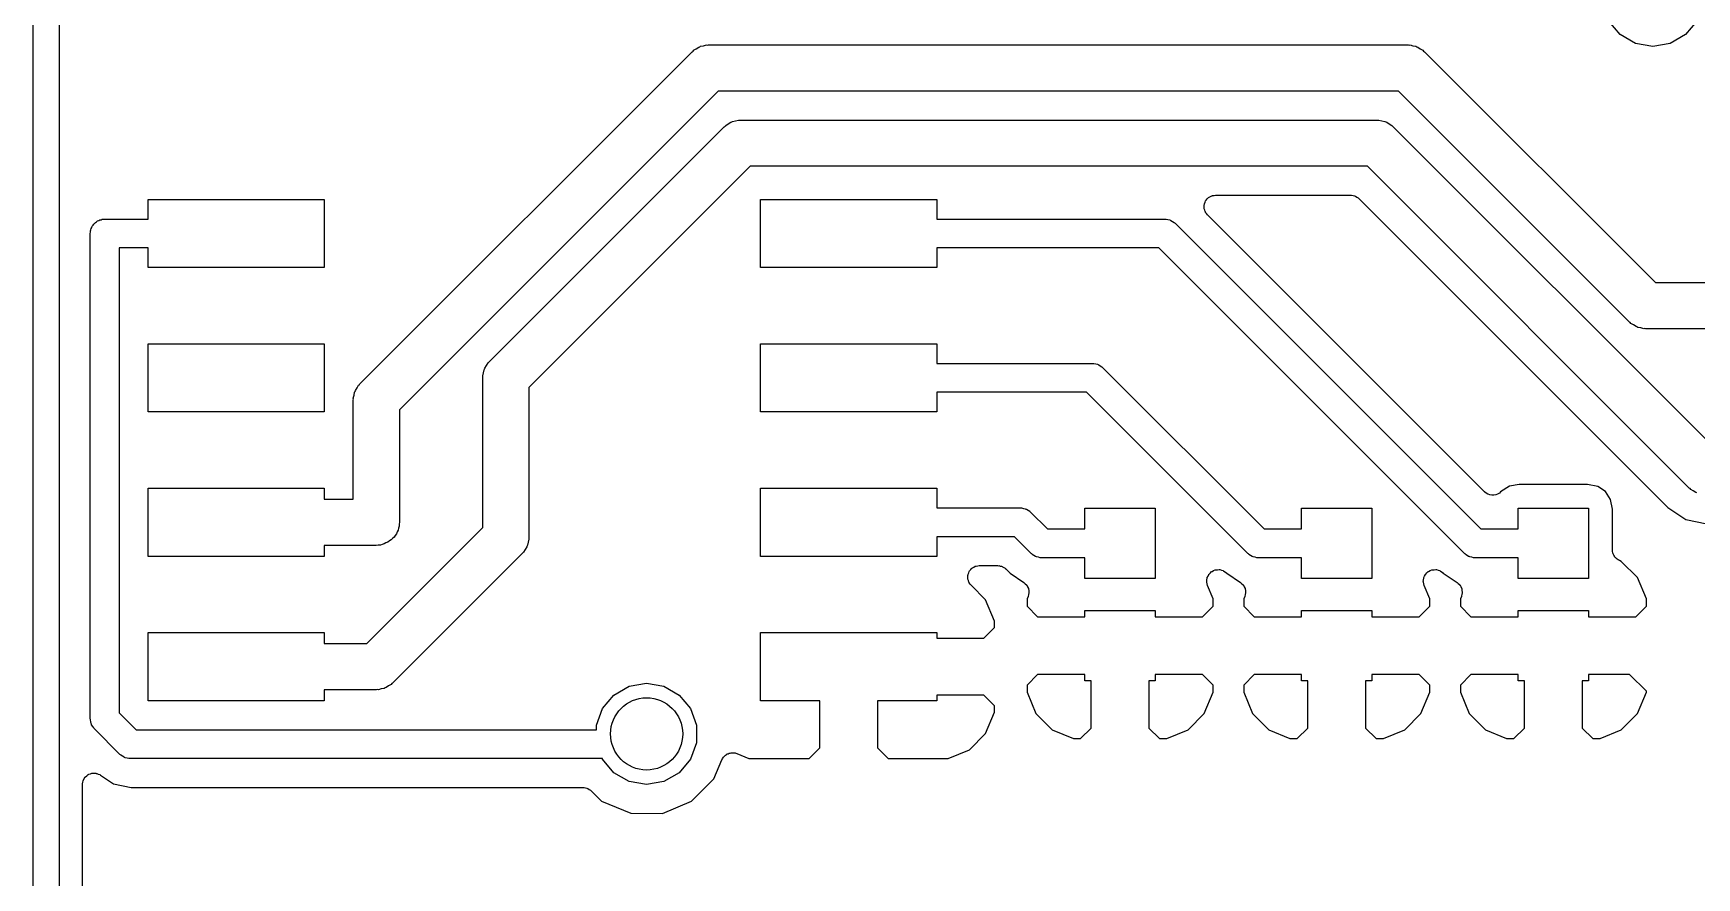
# Model space of a CAD drawing. Extents: x 25.3 to 49.5, y -85 to -25.3.
# Drawn here: x 25.29 to 39.91, y -62.69 to -55.26 of the extents above; entities that cross this region are included whole.
import ezdxf

# ---------------------------------------------------------------- set-up
doc = ezdxf.new("R2010")
doc.units = 0
doc.header["$MEASUREMENT"] = 0
doc.layers.add('BLACK', color=7, linetype='CONTINUOUS')

msp = doc.modelspace()

# ---------------------------------------------------------------- linework, layer by layer
at = {"layer": 'Black'}
for p, q in [((25.2857, -84.836), (25.2857, -25.4)), ((25.5143, -25.5143), (25.5143, -84.7217)), ((39.2395, -55.2744), (39.1399, -55.1557)), ((39.3737, -55.3519), (39.2395, -55.2744)), ((39.8131, -55.2744), (39.6789, -55.3519)), ((39.9127, -55.1557), (39.8131, -55.2744)), ((28.1586, -58.3452), (31.0797, -55.4241)), ((31.0797, -55.4241), (31.087, -55.419)), ((31.087, -55.419), (31.0928, -55.4121)), ((31.0928, -55.4121), (31.1158, -55.3989)), ((31.1158, -55.3989), (31.1375, -55.3836)), ((31.1375, -55.3836), (31.1462, -55.3813)), ((31.1462, -55.3813), (31.1539, -55.3769)), ((31.1539, -55.3769), (31.1801, -55.3722)), ((31.1801, -55.3722), (31.2057, -55.3654)), ((31.2057, -55.3654), (31.2146, -55.3662)), ((31.2146, -55.3662), (31.2234, -55.3646)), ((31.2234, -55.3646), (37.3748, -55.3646)), ((37.3748, -55.3646), (37.3836, -55.3662)), ((37.3836, -55.3662), (37.3925, -55.3654)), ((37.3925, -55.3654), (37.4181, -55.3722)), ((37.4181, -55.3722), (37.4443, -55.3769)), ((37.4443, -55.3769), (37.452, -55.3813)), ((37.452, -55.3813), (37.4607, -55.3836)), ((37.4607, -55.3836), (37.4824, -55.3989)), ((37.4824, -55.3989), (37.5054, -55.4121)), ((37.5054, -55.4121), (37.5112, -55.419)), ((37.5112, -55.419), (37.5185, -55.4241)), ((37.5185, -55.4241), (39.5492, -57.4548)), ((39.5263, -55.3788), (39.3737, -55.3519)), ((39.6789, -55.3519), (39.5263, -55.3788)), ((31.3076, -55.771), (28.5055, -58.5731)), ((37.2906, -55.771), (31.3076, -55.771)), ((39.3213, -57.8017), (37.2906, -55.771)), ((29.2974, -58.1488), (31.3613, -56.0849)), ((31.3613, -56.0849), (31.3686, -56.0798)), ((31.3686, -56.0798), (31.3744, -56.0729)), ((31.3744, -56.0729), (31.3974, -56.0597)), ((31.3974, -56.0597), (31.4191, -56.0444)), ((31.4191, -56.0444), (31.4278, -56.0421)), ((31.4278, -56.0421), (31.4355, -56.0377)), ((31.4355, -56.0377), (31.4617, -56.033)), ((31.4617, -56.033), (31.4873, -56.0262)), ((31.4873, -56.0262), (31.4962, -56.027)), ((31.4962, -56.027), (31.505, -56.0254)), ((31.505, -56.0254), (37.1011, -56.0254)), ((37.1011, -56.0254), (37.1099, -56.027)), ((37.1099, -56.027), (37.1188, -56.0262)), ((37.1188, -56.0262), (37.1444, -56.033)), ((37.1444, -56.033), (37.1706, -56.0377)), ((37.1706, -56.0377), (37.1783, -56.0421)), ((37.1783, -56.0421), (37.187, -56.0444)), ((37.187, -56.0444), (37.2087, -56.0597)), ((37.2087, -56.0597), (37.2317, -56.0729)), ((37.2317, -56.0729), (37.2375, -56.0798)), ((37.2375, -56.0798), (37.2448, -56.0849)), ((37.2448, -56.0849), (40.0749, -58.915)), ((31.5892, -56.4318), (29.6443, -58.3767)), ((37.0169, -56.4318), (31.5892, -56.4318)), ((39.847, -59.2619), (37.0169, -56.4318)), ((26.2954, -56.896), (26.2954, -56.7233)), ((26.2954, -56.7233), (27.8448, -56.7233)), ((27.8448, -56.7233), (27.8448, -57.3227)), ((31.6802, -57.3227), (31.6802, -56.7233)), ((31.6802, -56.7233), (33.2296, -56.7233)), ((33.2296, -56.7233), (33.2296, -56.896)), ((35.5846, -56.7611), (35.5902, -56.7491)), ((35.5902, -56.7491), (35.5947, -56.7366)), ((35.5947, -56.7366), (35.5976, -56.7332)), ((35.5976, -56.7332), (35.5995, -56.7291)), ((35.5995, -56.7291), (35.6089, -56.7197)), ((35.6089, -56.7197), (35.6174, -56.7096)), ((35.6174, -56.7096), (35.6213, -56.7073)), ((35.6213, -56.7073), (35.6244, -56.7042)), ((35.6244, -56.7042), (35.6365, -56.6986)), ((35.6365, -56.6986), (35.648, -56.6919)), ((35.648, -56.6919), (35.6524, -56.6912)), ((35.6524, -56.6912), (35.6564, -56.6893)), ((35.6564, -56.6893), (35.6696, -56.6881)), ((35.6696, -56.6881), (35.6827, -56.6858)), ((35.6827, -56.6858), (36.8696, -56.6858)), ((36.8696, -56.6858), (36.874, -56.6866)), ((36.874, -56.6866), (36.8785, -56.6862)), ((36.8785, -56.6862), (36.8913, -56.6896)), ((36.8913, -56.6896), (36.9044, -56.6919)), ((36.9044, -56.6919), (36.9083, -56.6942)), ((36.9083, -56.6942), (36.9126, -56.6953)), ((36.9126, -56.6953), (36.9234, -56.7029)), ((36.9234, -56.7029), (36.9349, -56.7096)), ((36.9349, -56.7096), (36.9378, -56.713)), ((36.9378, -56.713), (36.9415, -56.7156)), ((36.9415, -56.7156), (39.6603, -59.4344)), ((25.8816, -56.9017), (25.892, -56.8979)), ((25.892, -56.8979), (25.9032, -56.8979)), ((25.9032, -56.8979), (25.9141, -56.896)), ((25.9141, -56.896), (26.2954, -56.896)), ((33.2296, -56.896), (35.2358, -56.896)), ((35.2358, -56.896), (35.2413, -56.897)), ((35.2413, -56.897), (35.2469, -56.8965)), ((35.2469, -56.8965), (35.2629, -56.9008)), ((35.5815, -56.7963), (35.5826, -56.783)), ((35.5826, -56.8006), (35.5815, -56.7963)), ((35.5826, -56.7698), (35.5842, -56.7656)), ((35.5826, -56.783), (35.5826, -56.7698)), ((35.5826, -56.805), (35.5826, -56.8006)), ((35.5872, -56.8175), (35.5826, -56.805)), ((35.5842, -56.7656), (35.5846, -56.7611)), ((35.5906, -56.8303), (35.5872, -56.8175)), ((35.5932, -56.834), (35.5906, -56.8303)), ((35.5947, -56.8382), (35.5932, -56.834)), ((35.6032, -56.8484), (35.5947, -56.8382)), ((35.6109, -56.8592), (35.6032, -56.8484)), ((38.0477, -59.2961), (35.6109, -56.8592)), ((25.7871, -57.023), (25.789, -57.0121)), ((25.7871, -61.2906), (25.7871, -57.023)), ((25.789, -57.0009), (25.7928, -56.9905)), ((25.789, -57.0121), (25.789, -57.0009)), ((25.7928, -56.9905), (25.7948, -56.9796)), ((25.7948, -56.9796), (25.8003, -56.9699)), ((25.8003, -56.9699), (25.8041, -56.9595)), ((25.8041, -56.9595), (25.8113, -56.951)), ((25.8113, -56.951), (25.8168, -56.9414)), ((25.8168, -56.9414), (25.8253, -56.9342)), ((25.8253, -56.9342), (25.8325, -56.9257)), ((25.8325, -56.9257), (25.8421, -56.9202)), ((25.8421, -56.9202), (25.8506, -56.913)), ((25.8506, -56.913), (25.861, -56.9092)), ((25.861, -56.9092), (25.8707, -56.9037)), ((25.8707, -56.9037), (25.8816, -56.9017)), ((35.2629, -56.9008), (35.2792, -56.9037)), ((35.2792, -56.9037), (35.2841, -56.9065)), ((35.2841, -56.9065), (35.2895, -56.9079)), ((35.2895, -56.9079), (35.3031, -56.9174)), ((35.3031, -56.9174), (35.3174, -56.9257)), ((35.3174, -56.9257), (35.321, -56.93)), ((35.321, -56.93), (35.3256, -56.9332)), ((35.3256, -56.9332), (38.0138, -59.6214)), ((26.2954, -57.15), (26.0411, -57.15)), ((26.0411, -57.15), (26.0411, -61.238)), ((26.2954, -57.3227), (26.2954, -57.15)), ((35.1832, -57.15), (33.2296, -57.15)), ((33.2296, -57.15), (33.2296, -57.3227)), ((37.8714, -59.8382), (35.1832, -57.15)), ((27.8448, -57.3227), (26.2954, -57.3227)), ((33.2296, -57.3227), (31.6802, -57.3227)), ((39.5492, -57.4548), (41.4083, -57.4548)), ((39.3286, -57.8068), (39.3213, -57.8017)), ((39.3344, -57.8137), (39.3286, -57.8068)), ((39.3574, -57.8269), (39.3344, -57.8137)), ((39.3791, -57.8422), (39.3574, -57.8269)), ((39.3878, -57.8445), (39.3791, -57.8422)), ((39.3955, -57.8489), (39.3878, -57.8445)), ((39.4217, -57.8536), (39.3955, -57.8489)), ((39.4473, -57.8604), (39.4217, -57.8536)), ((39.4562, -57.8596), (39.4473, -57.8604)), ((39.465, -57.8612), (39.4562, -57.8596)), ((41.4083, -57.8612), (39.465, -57.8612)), ((26.2954, -58.5927), (26.2954, -57.9933)), ((26.2954, -57.9933), (27.8448, -57.9933)), ((27.8448, -57.9933), (27.8448, -58.5927)), ((31.6802, -58.5927), (31.6802, -57.9933)), ((31.6802, -57.9933), (33.2296, -57.9933)), ((33.2296, -57.9933), (33.2296, -58.166)), ((29.2502, -58.223), (29.2546, -58.2153)), ((29.2546, -58.2153), (29.2569, -58.2066)), ((29.2569, -58.2066), (29.2722, -58.1849)), ((29.2722, -58.1849), (29.2854, -58.1619)), ((29.2854, -58.1619), (29.2923, -58.1561)), ((29.2923, -58.1561), (29.2974, -58.1488)), ((33.2296, -58.166), (34.6008, -58.166)), ((34.6008, -58.166), (34.6063, -58.167)), ((34.6063, -58.167), (34.6119, -58.1665)), ((34.6119, -58.1665), (34.6279, -58.1708)), ((34.6279, -58.1708), (34.6442, -58.1737)), ((34.6442, -58.1737), (34.6491, -58.1765)), ((34.6491, -58.1765), (34.6545, -58.1779)), ((34.6545, -58.1779), (34.6681, -58.1874)), ((34.6681, -58.1874), (34.6824, -58.1957)), ((34.6824, -58.1957), (34.686, -58.2)), ((34.686, -58.2), (34.6906, -58.2032)), ((34.6906, -58.2032), (36.1088, -59.6214)), ((28.1334, -58.3813), (28.1466, -58.3583)), ((28.1466, -58.3583), (28.1535, -58.3525)), ((28.1535, -58.3525), (28.1586, -58.3452)), ((29.2379, -58.2925), (29.2395, -58.2837)), ((29.2379, -59.61), (29.2379, -58.2925)), ((29.2387, -58.2748), (29.2455, -58.2492)), ((29.2395, -58.2837), (29.2387, -58.2748)), ((29.2455, -58.2492), (29.2502, -58.223)), ((28.0991, -58.4889), (28.1007, -58.4801)), ((28.0991, -59.3598), (28.0991, -58.4889)), ((28.0999, -58.4712), (28.1067, -58.4456)), ((28.1007, -58.4801), (28.0999, -58.4712)), ((28.1067, -58.4456), (28.1114, -58.4194)), ((28.1114, -58.4194), (28.1158, -58.4117)), ((28.1158, -58.4117), (28.1181, -58.403)), ((28.1181, -58.403), (28.1334, -58.3813)), ((29.6443, -58.3767), (29.6443, -59.6942)), ((34.5482, -58.42), (33.2296, -58.42)), ((33.2296, -58.42), (33.2296, -58.5927)), ((35.9664, -59.8382), (34.5482, -58.42)), ((27.8448, -58.5927), (26.2954, -58.5927)), ((28.5055, -58.5731), (28.5055, -59.563)), ((33.2296, -58.5927), (31.6802, -58.5927)), ((38.3523, -59.2294), (38.2653, -59.2462)), ((38.9522, -59.2294), (38.3523, -59.2294)), ((39.0422, -59.2474), (38.9522, -59.2294)), ((26.2954, -59.8627), (26.2954, -59.2633)), ((26.2954, -59.2633), (27.8448, -59.2633)), ((27.8448, -59.2633), (27.8448, -59.3598)), ((27.8448, -59.3598), (28.0991, -59.3598)), ((31.6802, -59.8627), (31.6802, -59.2633)), ((31.6802, -59.2633), (33.2296, -59.2633)), ((33.2296, -59.2633), (33.2296, -59.436)), ((38.0484, -59.2966), (38.0477, -59.2961)), ((38.0489, -59.2973), (38.0484, -59.2966)), ((38.0628, -59.3067), (38.0489, -59.2973)), ((38.0766, -59.3163), (38.0628, -59.3067)), ((38.0775, -59.3166), (38.0766, -59.3163)), ((38.0782, -59.317), (38.0775, -59.3166)), ((38.0945, -59.3211), (38.0782, -59.317)), ((38.1107, -59.3255), (38.0945, -59.3211)), ((38.1116, -59.3254), (38.1107, -59.3255)), ((38.1124, -59.3256), (38.1116, -59.3254)), ((38.1291, -59.3238), (38.1124, -59.3256)), ((38.1458, -59.3224), (38.1291, -59.3238)), ((38.1466, -59.322), (38.1458, -59.3224)), ((38.1475, -59.3219), (38.1466, -59.322)), ((38.1626, -59.3146), (38.1475, -59.3219)), ((38.1778, -59.3075), (38.1626, -59.3146)), ((38.1784, -59.3068), (38.1778, -59.3075)), ((38.1792, -59.3065), (38.1784, -59.3068)), ((38.1889, -59.2964), (38.1792, -59.3065)), ((38.2653, -59.2462), (38.1889, -59.2964)), ((39.1097, -59.293), (39.0422, -59.2474)), ((39.1546, -59.3613), (39.1097, -59.293)), ((39.1715, -59.4483), (39.1546, -59.3613)), ((39.8543, -59.267), (39.847, -59.2619)), ((39.8601, -59.2739), (39.8543, -59.267)), ((39.8831, -59.2871), (39.8601, -59.2739)), ((39.9048, -59.3024), (39.8831, -59.2871)), ((39.9135, -59.3047), (39.9048, -59.3024)), ((33.2296, -59.436), (33.9658, -59.436)), ((33.9658, -59.436), (33.9713, -59.437)), ((33.9713, -59.437), (33.9769, -59.4365)), ((33.9769, -59.4365), (33.9929, -59.4408)), ((33.9929, -59.4408), (34.0092, -59.4437)), ((34.0092, -59.4437), (34.0141, -59.4465)), ((34.0141, -59.4465), (34.0195, -59.4479)), ((34.0195, -59.4479), (34.0331, -59.4574)), ((34.0331, -59.4574), (34.0474, -59.4657)), ((34.0474, -59.4657), (34.051, -59.47)), ((34.051, -59.47), (34.0556, -59.4732)), ((34.0556, -59.4732), (34.2038, -59.6214)), ((34.5325, -59.6214), (34.5325, -59.4385)), ((34.5325, -59.4385), (35.1523, -59.4385)), ((35.1523, -59.4385), (35.1523, -60.0583)), ((36.4375, -59.6214), (36.4375, -59.4385)), ((36.4375, -59.4385), (37.0573, -59.4385)), ((37.0573, -59.4385), (37.0573, -60.0583)), ((38.3425, -59.6214), (38.3425, -59.4385)), ((38.3425, -59.4385), (38.9623, -59.4385)), ((38.9623, -59.4385), (38.9623, -60.0583)), ((39.1715, -59.8066), (39.1715, -59.4483)), ((39.6603, -59.4344), (39.8165, -59.5388)), ((28.2181, -60.6298), (29.2379, -59.61)), ((28.4668, -59.6782), (28.458, -59.6936)), ((28.4783, -59.6646), (28.4668, -59.6782)), ((28.4844, -59.6479), (28.4783, -59.6646)), ((28.4932, -59.6325), (28.4844, -59.6479)), ((28.4963, -59.615), (28.4932, -59.6325)), ((28.5024, -59.5983), (28.4963, -59.615)), ((28.5055, -59.563), (28.5024, -59.5805)), ((28.5024, -59.5805), (28.5024, -59.5983)), ((34.2038, -59.6214), (34.5325, -59.6214)), ((36.1088, -59.6214), (36.4375, -59.6214)), ((38.0138, -59.6214), (38.3425, -59.6214)), ((39.8165, -59.5388), (40.0007, -59.5754)), ((28.3023, -59.7662), (27.8448, -59.7662)), ((27.8448, -59.7662), (27.8448, -59.8627)), ((28.3198, -59.7631), (28.3023, -59.7662)), ((28.3376, -59.7631), (28.3198, -59.7631)), ((28.3543, -59.757), (28.3376, -59.7631)), ((28.3718, -59.7539), (28.3543, -59.757)), ((28.3872, -59.7451), (28.3718, -59.7539)), ((28.4039, -59.739), (28.3872, -59.7451)), ((28.4175, -59.7275), (28.4039, -59.739)), ((28.4329, -59.7187), (28.4175, -59.7275)), ((28.4443, -59.705), (28.4329, -59.7187)), ((28.458, -59.6936), (28.4443, -59.705)), ((29.5968, -59.8248), (29.5899, -59.8306)), ((29.61, -59.8018), (29.5968, -59.8248)), ((29.6253, -59.7801), (29.61, -59.8018)), ((29.6276, -59.7714), (29.6253, -59.7801)), ((29.632, -59.7637), (29.6276, -59.7714)), ((29.6367, -59.7375), (29.632, -59.7637)), ((29.6435, -59.7119), (29.6367, -59.7375)), ((29.6443, -59.6942), (29.6427, -59.703)), ((29.6427, -59.703), (29.6435, -59.7119)), ((33.9132, -59.69), (33.2296, -59.69)), ((33.2296, -59.69), (33.2296, -59.8627)), ((34.0614, -59.8382), (33.9132, -59.69)), ((39.1726, -59.8132), (39.1715, -59.8066)), ((39.1723, -59.8199), (39.1726, -59.8132)), ((39.1757, -59.8304), (39.1723, -59.8199)), ((27.8448, -59.8627), (26.2954, -59.8627)), ((29.5848, -59.8379), (28.446, -60.9767)), ((29.5899, -59.8306), (29.5848, -59.8379)), ((33.2296, -59.8627), (31.6802, -59.8627)), ((33.5302, -59.9779), (33.5387, -59.9678)), ((33.5387, -59.9678), (33.5426, -59.9655)), ((33.5426, -59.9655), (33.5457, -59.9624)), ((33.5457, -59.9624), (33.5578, -59.9568)), ((33.5578, -59.9568), (33.5693, -59.9501)), ((33.5693, -59.9501), (33.5737, -59.9493)), ((33.5737, -59.9493), (33.5777, -59.9475)), ((33.5777, -59.9475), (33.5909, -59.9463)), ((33.5909, -59.9463), (33.604, -59.944)), ((33.604, -59.944), (33.7659, -59.944)), ((33.7659, -59.944), (33.7703, -59.9448)), ((33.7703, -59.9448), (33.7748, -59.9444)), ((33.7748, -59.9444), (33.7876, -59.9478)), ((33.7876, -59.9478), (33.8006, -59.9501)), ((33.8006, -59.9501), (33.8045, -59.9524)), ((33.8045, -59.9524), (33.8088, -59.9535)), ((33.8088, -59.9535), (33.8197, -59.9611)), ((33.8197, -59.9611), (33.8312, -59.9678)), ((33.8312, -59.9678), (33.8341, -59.9712)), ((33.8341, -59.9712), (33.8377, -59.9738)), ((34.066, -59.8414), (34.0614, -59.8382)), ((34.0696, -59.8457), (34.066, -59.8414)), ((34.0839, -59.854), (34.0696, -59.8457)), ((34.0975, -59.8635), (34.0839, -59.854)), ((34.1029, -59.8649), (34.0975, -59.8635)), ((34.1078, -59.8677), (34.1029, -59.8649)), ((34.1241, -59.8706), (34.1078, -59.8677)), ((34.1401, -59.8749), (34.1241, -59.8706)), ((34.1457, -59.8744), (34.1401, -59.8749)), ((34.1512, -59.8754), (34.1457, -59.8744)), ((34.5325, -59.8754), (34.1512, -59.8754)), ((34.5325, -60.0583), (34.5325, -59.8754)), ((35.971, -59.8414), (35.9664, -59.8382)), ((35.9746, -59.8457), (35.971, -59.8414)), ((35.9889, -59.854), (35.9746, -59.8457)), ((36.0025, -59.8635), (35.9889, -59.854)), ((36.0079, -59.8649), (36.0025, -59.8635)), ((36.0128, -59.8677), (36.0079, -59.8649)), ((36.0291, -59.8706), (36.0128, -59.8677)), ((36.0451, -59.8749), (36.0291, -59.8706)), ((36.0507, -59.8744), (36.0451, -59.8749)), ((36.0562, -59.8754), (36.0507, -59.8744)), ((36.4375, -59.8754), (36.0562, -59.8754)), ((36.4375, -60.0583), (36.4375, -59.8754)), ((37.876, -59.8414), (37.8714, -59.8382)), ((37.8796, -59.8457), (37.876, -59.8414)), ((37.8939, -59.854), (37.8796, -59.8457)), ((37.9075, -59.8635), (37.8939, -59.854)), ((37.9129, -59.8649), (37.9075, -59.8635)), ((37.9178, -59.8677), (37.9129, -59.8649)), ((37.9341, -59.8706), (37.9178, -59.8677)), ((37.9501, -59.8749), (37.9341, -59.8706)), ((37.9557, -59.8744), (37.9501, -59.8749)), ((37.9612, -59.8754), (37.9557, -59.8744)), ((38.3425, -59.8754), (37.9612, -59.8754)), ((38.3425, -60.0583), (38.3425, -59.8754)), ((39.1776, -59.8413), (39.1757, -59.8304)), ((39.1809, -59.8471), (39.1776, -59.8413)), ((39.1829, -59.8535), (39.1809, -59.8471)), ((39.1897, -59.8623), (39.1829, -59.8535)), ((39.1952, -59.8719), (39.1897, -59.8623)), ((39.2003, -59.8762), (39.1952, -59.8719)), ((39.2044, -59.8815), (39.2003, -59.8762)), ((39.2138, -59.8875), (39.2044, -59.8815)), ((39.2223, -59.8946), (39.2138, -59.8875)), ((39.2285, -59.8969), (39.2223, -59.8946)), ((39.2342, -59.9005), (39.2285, -59.8969)), ((39.25, -59.907), (39.2342, -59.9005)), ((39.3929, -60.0499), (39.25, -59.907)), ((33.5028, -60.0545), (33.504, -60.0412)), ((33.504, -60.0588), (33.5028, -60.0545)), ((33.504, -60.028), (33.5055, -60.0238)), ((33.504, -60.0412), (33.504, -60.028)), ((33.504, -60.0632), (33.504, -60.0588)), ((33.5085, -60.0757), (33.504, -60.0632)), ((33.5055, -60.0238), (33.5059, -60.0193)), ((33.5059, -60.0193), (33.5115, -60.0073)), ((33.5119, -60.0885), (33.5085, -60.0757)), ((33.5115, -60.0073), (33.516, -59.9948)), ((33.5145, -60.0922), (33.5119, -60.0885)), ((33.516, -60.0964), (33.5145, -60.0922)), ((33.516, -59.9948), (33.5189, -59.9914)), ((33.5246, -60.1066), (33.516, -60.0964)), ((33.5189, -59.9914), (33.5208, -59.9873)), ((33.5208, -59.9873), (33.5302, -59.9779)), ((33.5322, -60.1174), (33.5246, -60.1066)), ((33.6603, -60.2455), (33.5322, -60.1174)), ((33.8377, -59.9738), (33.8747, -60.0107)), ((33.8747, -60.0107), (33.996, -60.0918)), ((33.996, -60.0918), (34.008, -60.1032)), ((34.008, -60.1032), (34.0202, -60.1144)), ((34.0202, -60.1144), (34.0207, -60.1154)), ((34.0207, -60.1154), (34.0215, -60.1162)), ((34.0215, -60.1162), (34.0288, -60.131)), ((35.1523, -60.0583), (34.5325, -60.0583)), ((35.6039, -60.0845), (35.6059, -60.0692)), ((35.6044, -60.0867), (35.6039, -60.0845)), ((35.6042, -60.089), (35.6044, -60.0867)), ((35.6082, -60.1039), (35.6042, -60.089)), ((35.6059, -60.0692), (35.6073, -60.0538)), ((35.6073, -60.0538), (35.6082, -60.0518)), ((35.6082, -60.0518), (35.6085, -60.0496)), ((35.6115, -60.119), (35.6082, -60.1039)), ((35.6085, -60.0496), (35.6156, -60.0358)), ((35.6156, -60.0358), (35.6222, -60.0218)), ((35.6222, -60.0218), (35.6238, -60.0202)), ((35.6238, -60.0202), (35.6248, -60.0183)), ((35.6248, -60.0183), (35.6362, -60.0078)), ((35.6362, -60.0078), (35.6471, -59.9969)), ((35.6471, -59.9969), (35.6492, -59.9959)), ((35.6492, -59.9959), (35.6508, -59.9944)), ((35.6508, -59.9944), (35.6651, -59.9885)), ((35.6651, -59.9885), (35.6791, -59.982)), ((35.6791, -59.982), (35.6813, -59.9818)), ((35.6813, -59.9818), (35.6834, -59.9809)), ((35.6834, -59.9809), (35.6989, -59.9802)), ((35.6989, -59.9802), (35.7143, -59.9789)), ((35.7143, -59.9789), (35.7164, -59.9795)), ((35.7164, -59.9795), (35.7187, -59.9794)), ((35.7187, -59.9794), (35.7334, -59.984)), ((35.7334, -59.984), (35.7483, -59.988)), ((35.7483, -59.988), (35.7502, -59.9893)), ((35.7502, -59.9893), (35.7523, -59.99)), ((35.7523, -59.99), (35.7646, -59.9994)), ((35.7646, -59.9994), (35.7772, -60.0083)), ((35.7772, -60.0083), (35.7797, -60.0107)), ((35.7797, -60.0107), (35.901, -60.0918)), ((35.901, -60.0918), (35.913, -60.1032)), ((35.913, -60.1032), (35.9252, -60.1144)), ((35.9252, -60.1144), (35.9257, -60.1154)), ((35.9257, -60.1154), (35.9265, -60.1162)), ((35.9265, -60.1162), (35.9338, -60.131)), ((37.0573, -60.0583), (36.4375, -60.0583)), ((37.5089, -60.0845), (37.5109, -60.0692)), ((37.5094, -60.0867), (37.5089, -60.0845)), ((37.5092, -60.089), (37.5094, -60.0867)), ((37.5132, -60.1039), (37.5092, -60.089)), ((37.5109, -60.0692), (37.5123, -60.0538)), ((37.5123, -60.0538), (37.5132, -60.0518)), ((37.5132, -60.0518), (37.5135, -60.0496)), ((37.5165, -60.119), (37.5132, -60.1039)), ((37.5135, -60.0496), (37.5206, -60.0358)), ((37.5206, -60.0358), (37.5272, -60.0218)), ((37.5272, -60.0218), (37.5288, -60.0202)), ((37.5288, -60.0202), (37.5298, -60.0183)), ((37.5298, -60.0183), (37.5412, -60.0078)), ((37.5412, -60.0078), (37.5521, -59.9969)), ((37.5521, -59.9969), (37.5542, -59.9959)), ((37.5542, -59.9959), (37.5558, -59.9944)), ((37.5558, -59.9944), (37.5701, -59.9885)), ((37.5701, -59.9885), (37.5841, -59.982)), ((37.5841, -59.982), (37.5863, -59.9818)), ((37.5863, -59.9818), (37.5884, -59.9809)), ((37.5884, -59.9809), (37.6039, -59.9802)), ((37.6039, -59.9802), (37.6193, -59.9789)), ((37.6193, -59.9789), (37.6214, -59.9795)), ((37.6214, -59.9795), (37.6237, -59.9794)), ((37.6237, -59.9794), (37.6384, -59.984)), ((37.6384, -59.984), (37.6533, -59.988)), ((37.6533, -59.988), (37.6552, -59.9893)), ((37.6552, -59.9893), (37.6573, -59.99)), ((37.6573, -59.99), (37.6696, -59.9994)), ((37.6696, -59.9994), (37.6822, -60.0083)), ((37.6822, -60.0083), (37.6847, -60.0107)), ((37.6847, -60.0107), (37.806, -60.0918)), ((37.806, -60.0918), (37.8164, -60.1017)), ((37.8164, -60.1017), (37.8274, -60.1109)), ((37.8274, -60.1109), (37.8285, -60.1129)), ((37.8285, -60.1129), (37.8302, -60.1144)), ((37.8302, -60.1144), (37.8307, -60.1154)), ((37.8307, -60.1154), (37.8315, -60.1162)), ((37.8315, -60.1162), (37.8379, -60.1291)), ((38.9623, -60.0583), (38.3425, -60.0583)), ((39.4703, -60.2367), (39.3929, -60.0499)), ((33.7376, -60.4322), (33.6603, -60.2455)), ((34.0334, -60.2151), (34.0245, -60.2367)), ((34.0245, -60.2367), (34.0245, -60.3007)), ((34.0288, -60.131), (34.0365, -60.1457)), ((34.037, -60.199), (34.0334, -60.2151)), ((34.0365, -60.1457), (34.0366, -60.1468)), ((34.0366, -60.1468), (34.0371, -60.1478)), ((34.0409, -60.1829), (34.037, -60.199)), ((34.0371, -60.1478), (34.0389, -60.1643)), ((34.0389, -60.1643), (34.0411, -60.1807)), ((34.0411, -60.1807), (34.0408, -60.1818)), ((34.0408, -60.1818), (34.0409, -60.1829)), ((35.6603, -60.2367), (35.6115, -60.119)), ((35.6603, -60.3007), (35.6603, -60.2367)), ((35.9384, -60.2151), (35.9295, -60.2367)), ((35.9295, -60.2367), (35.9295, -60.3007)), ((35.9338, -60.131), (35.9415, -60.1457)), ((35.942, -60.199), (35.9384, -60.2151)), ((35.9415, -60.1457), (35.9416, -60.1468)), ((35.9416, -60.1468), (35.9421, -60.1478)), ((35.9459, -60.1829), (35.942, -60.199)), ((35.9421, -60.1478), (35.9439, -60.1643)), ((35.9439, -60.1643), (35.9461, -60.1807)), ((35.9461, -60.1807), (35.9458, -60.1818)), ((35.9458, -60.1818), (35.9459, -60.1829)), ((37.5653, -60.2367), (37.5165, -60.119)), ((37.5653, -60.3007), (37.5653, -60.2367)), ((37.8434, -60.2151), (37.8345, -60.2367)), ((37.8345, -60.2367), (37.8345, -60.3007)), ((37.8379, -60.1291), (37.845, -60.1415)), ((37.8439, -60.2129), (37.8434, -60.2151)), ((37.845, -60.211), (37.8439, -60.2129)), ((37.845, -60.1415), (37.8454, -60.1437)), ((37.8475, -60.1968), (37.845, -60.211)), ((37.8454, -60.1437), (37.8465, -60.1457)), ((37.8465, -60.1457), (37.8466, -60.1468)), ((37.8466, -60.1468), (37.8471, -60.1478)), ((37.8471, -60.1478), (37.8487, -60.1621)), ((37.8509, -60.1829), (37.8475, -60.1968)), ((37.8487, -60.1621), (37.8512, -60.1763)), ((37.8512, -60.1763), (37.8508, -60.1785)), ((37.8508, -60.1785), (37.8511, -60.1807)), ((37.8511, -60.1807), (37.8508, -60.1818)), ((37.8508, -60.1818), (37.8509, -60.1829)), ((37.8512, -60.1763), (37.8512, -60.1763)), ((39.4703, -60.3007), (39.4703, -60.2367)), ((34.0245, -60.3007), (34.1174, -60.3936)), ((34.1174, -60.3936), (34.5325, -60.3936)), ((34.5325, -60.3936), (34.5325, -60.3377)), ((34.5325, -60.3377), (35.1523, -60.3377)), ((35.1523, -60.3377), (35.1523, -60.3936)), ((35.1523, -60.3936), (35.5674, -60.3936)), ((35.5674, -60.3936), (35.6603, -60.3007)), ((35.9295, -60.3007), (36.0224, -60.3936)), ((36.0224, -60.3936), (36.4375, -60.3936)), ((36.4375, -60.3936), (36.4375, -60.3377)), ((36.4375, -60.3377), (37.0573, -60.3377)), ((37.0573, -60.3377), (37.0573, -60.3936)), ((37.0573, -60.3936), (37.4724, -60.3936)), ((37.4724, -60.3936), (37.5653, -60.3007)), ((37.8345, -60.3007), (37.9274, -60.3936)), ((37.9274, -60.3936), (38.3425, -60.3936)), ((38.3425, -60.3936), (38.3425, -60.3377)), ((38.3425, -60.3377), (38.9623, -60.3377)), ((38.9623, -60.3377), (38.9623, -60.3936)), ((38.9623, -60.3936), (39.3774, -60.3936)), ((39.3774, -60.3936), (39.4703, -60.3007)), ((26.2954, -61.1327), (26.2954, -60.5333)), ((26.2954, -60.5333), (27.8448, -60.5333)), ((27.8448, -60.5333), (27.8448, -60.6298)), ((31.6802, -61.1327), (31.6802, -60.5333)), ((31.6802, -60.5333), (33.2296, -60.5333)), ((33.2296, -60.5333), (33.2296, -60.5815)), ((33.6447, -60.5815), (33.7376, -60.4887)), ((33.7376, -60.4887), (33.7376, -60.4322)), ((27.8448, -60.6298), (28.2181, -60.6298)), ((33.2296, -60.5815), (33.6447, -60.5815)), ((28.4329, -60.9887), (28.4099, -61.0019)), ((28.4387, -60.9818), (28.4329, -60.9887)), ((28.446, -60.9767), (28.4387, -60.9818)), ((30.5264, -61.0049), (30.679, -60.978)), ((30.679, -60.978), (30.8316, -61.0049)), ((34.1174, -60.9016), (34.0245, -60.9945)), ((34.0245, -60.9945), (34.0245, -61.0585)), ((34.5325, -60.9016), (34.1174, -60.9016)), ((34.5325, -60.9575), (34.5325, -60.9016)), ((34.5884, -60.9575), (34.5325, -60.9575)), ((34.5884, -61.3726), (34.5884, -60.9575)), ((35.1523, -60.9575), (35.0964, -60.9575)), ((35.0964, -60.9575), (35.0964, -61.3726)), ((35.1523, -60.9016), (35.1523, -60.9575)), ((35.5674, -60.9016), (35.1523, -60.9016)), ((35.6603, -60.9945), (35.5674, -60.9016)), ((35.6603, -61.0585), (35.6603, -60.9945)), ((36.0224, -60.9016), (35.9295, -60.9945)), ((35.9295, -60.9945), (35.9295, -61.0585)), ((36.4375, -60.9016), (36.0224, -60.9016)), ((36.4375, -60.9575), (36.4375, -60.9016)), ((36.4934, -60.9575), (36.4375, -60.9575)), ((36.4934, -61.3726), (36.4934, -60.9575)), ((37.0573, -60.9575), (37.0014, -60.9575)), ((37.0014, -60.9575), (37.0014, -61.3726)), ((37.0573, -60.9016), (37.0573, -60.9575)), ((37.4724, -60.9016), (37.0573, -60.9016)), ((37.5653, -60.9945), (37.4724, -60.9016)), ((37.5653, -61.0585), (37.5653, -60.9945)), ((37.9274, -60.9016), (37.8345, -60.9945)), ((37.8345, -60.9945), (37.8345, -61.0585)), ((38.3425, -60.9016), (37.9274, -60.9016)), ((38.3425, -60.9575), (38.3425, -60.9016)), ((38.3984, -60.9575), (38.3425, -60.9575)), ((38.3984, -61.3726), (38.3984, -60.9575)), ((38.9623, -60.9575), (38.9064, -60.9575)), ((38.9064, -60.9575), (38.9064, -61.3726)), ((38.9623, -60.9016), (38.9623, -60.9575)), ((39.3224, -60.9016), (38.9623, -60.9016)), ((39.4703, -61.0494), (39.3224, -60.9016)), ((27.8448, -61.1327), (26.2954, -61.1327)), ((28.3023, -61.0362), (27.8448, -61.0362)), ((27.8448, -61.0362), (27.8448, -61.1327)), ((28.3111, -61.0346), (28.3023, -61.0362)), ((28.32, -61.0354), (28.3111, -61.0346)), ((28.3456, -61.0286), (28.32, -61.0354)), ((28.3718, -61.0239), (28.3456, -61.0286)), ((28.3795, -61.0195), (28.3718, -61.0239)), ((28.3882, -61.0172), (28.3795, -61.0195)), ((28.4099, -61.0019), (28.3882, -61.0172)), ((30.2926, -61.2011), (30.3922, -61.0824)), ((30.3922, -61.0824), (30.5264, -61.0049)), ((30.8316, -61.0049), (30.9658, -61.0824)), ((30.9658, -61.0824), (31.0654, -61.2011)), ((32.2009, -61.1327), (31.6802, -61.1327)), ((32.2009, -61.5478), (32.2009, -61.1327)), ((33.2296, -61.1327), (32.7089, -61.1327)), ((32.7089, -61.1327), (32.7089, -61.5478)), ((33.6447, -61.0845), (33.2296, -61.0845)), ((33.2296, -61.0845), (33.2296, -61.1327)), ((33.7376, -61.1773), (33.6447, -61.0845)), ((34.0245, -61.0585), (34.1019, -61.2452)), ((35.5829, -61.2452), (35.6603, -61.0585)), ((35.9295, -61.0585), (36.0069, -61.2452)), ((37.4879, -61.2452), (37.5653, -61.0585)), ((37.8345, -61.0585), (37.9119, -61.2452)), ((39.3929, -61.2452), (39.4703, -61.0585)), ((39.4703, -61.0585), (39.4703, -61.0494)), ((26.0411, -61.238), (26.1902, -61.3871)), ((30.2396, -61.3467), (30.2926, -61.2011)), ((31.0654, -61.2011), (31.1184, -61.3467)), ((33.6603, -61.4205), (33.7376, -61.2338)), ((33.7376, -61.2338), (33.7376, -61.1773)), ((34.1019, -61.2452), (34.2448, -61.3881)), ((35.44, -61.3881), (35.5829, -61.2452)), ((36.0069, -61.2452), (36.1498, -61.3881)), ((37.345, -61.3881), (37.4879, -61.2452)), ((37.9119, -61.2452), (38.0548, -61.3881)), ((39.25, -61.3881), (39.3929, -61.2452)), ((25.7881, -61.2961), (25.7871, -61.2906)), ((25.7876, -61.3017), (25.7881, -61.2961)), ((25.7919, -61.3177), (25.7876, -61.3017)), ((25.7948, -61.334), (25.7919, -61.3177)), ((25.7976, -61.3389), (25.7948, -61.334)), ((25.799, -61.3443), (25.7976, -61.3389)), ((25.8085, -61.3579), (25.799, -61.3443)), ((25.8168, -61.3722), (25.8085, -61.3579)), ((25.8211, -61.3758), (25.8168, -61.3722)), ((25.8243, -61.3804), (25.8211, -61.3758)), ((26.0478, -61.6039), (25.8243, -61.3804)), ((26.1902, -61.3871), (30.2396, -61.3871)), ((30.2396, -61.3871), (30.2396, -61.3467)), ((31.1184, -61.3467), (31.1184, -61.5017)), ((33.5174, -61.5634), (33.6603, -61.4205)), ((34.2448, -61.3881), (34.4315, -61.4655)), ((34.4955, -61.4655), (34.5884, -61.3726)), ((35.0964, -61.3726), (35.1893, -61.4655)), ((35.2533, -61.4655), (35.44, -61.3881)), ((36.1498, -61.3881), (36.3365, -61.4655)), ((36.4005, -61.4655), (36.4934, -61.3726)), ((37.0014, -61.3726), (37.0943, -61.4655)), ((37.1583, -61.4655), (37.345, -61.3881)), ((38.0548, -61.3881), (38.2415, -61.4655)), ((38.3055, -61.4655), (38.3984, -61.3726)), ((38.9064, -61.3726), (38.9993, -61.4655)), ((39.0633, -61.4655), (39.25, -61.3881)), ((31.1184, -61.5017), (31.0654, -61.6473)), ((32.108, -61.6407), (32.2009, -61.5478)), ((32.7089, -61.5478), (32.8018, -61.6407)), ((33.3306, -61.6407), (33.5174, -61.5634)), ((34.4315, -61.4655), (34.4955, -61.4655)), ((35.1893, -61.4655), (35.2533, -61.4655)), ((36.3365, -61.4655), (36.4005, -61.4655)), ((37.0943, -61.4655), (37.1583, -61.4655)), ((38.2415, -61.4655), (38.3055, -61.4655)), ((38.9993, -61.4655), (39.0633, -61.4655)), ((26.0524, -61.6071), (26.0478, -61.6039)), ((26.056, -61.6114), (26.0524, -61.6071)), ((26.0703, -61.6197), (26.056, -61.6114)), ((26.0839, -61.6292), (26.0703, -61.6197)), ((26.0893, -61.6306), (26.0839, -61.6292)), ((26.0942, -61.6334), (26.0893, -61.6306)), ((26.1105, -61.6363), (26.0942, -61.6334)), ((26.1265, -61.6406), (26.1105, -61.6363)), ((26.1321, -61.6401), (26.1265, -61.6406)), ((26.1376, -61.6411), (26.1321, -61.6401)), ((30.2903, -61.6411), (26.1376, -61.6411)), ((30.2926, -61.6473), (30.2903, -61.6411)), ((30.3922, -61.766), (30.2926, -61.6473)), ((31.0654, -61.6473), (30.9658, -61.766)), ((31.2708, -61.8204), (31.3408, -61.6519)), ((31.3408, -61.6519), (31.3455, -61.6444)), ((31.3455, -61.6444), (31.3489, -61.6362)), ((31.3489, -61.6362), (31.355, -61.6296)), ((31.355, -61.6296), (31.3598, -61.6221)), ((31.3598, -61.6221), (31.3668, -61.6167)), ((31.3668, -61.6167), (31.3728, -61.6102)), ((31.3728, -61.6102), (31.3807, -61.6061)), ((31.3807, -61.6061), (31.3878, -61.6007)), ((31.3878, -61.6007), (31.3962, -61.598)), ((31.3962, -61.598), (31.4041, -61.5939)), ((31.4041, -61.5939), (31.4129, -61.5928)), ((31.4129, -61.5928), (31.4214, -61.5901)), ((31.4214, -61.5901), (31.4303, -61.5905)), ((31.4303, -61.5905), (31.4391, -61.5893)), ((31.4391, -61.5893), (31.4478, -61.5913)), ((31.4478, -61.5913), (31.4567, -61.5917)), ((31.4567, -61.5917), (31.4649, -61.595)), ((31.4649, -61.595), (31.4735, -61.597)), ((31.4735, -61.597), (31.5792, -61.6407)), ((31.5792, -61.6407), (32.108, -61.6407)), ((32.8018, -61.6407), (33.3306, -61.6407)), ((25.7175, -61.8705), (25.7181, -61.8672)), ((25.7175, -68.7311), (25.7175, -61.8705)), ((25.7177, -61.8639), (25.7211, -61.85)), ((25.7181, -61.8672), (25.7177, -61.8639)), ((25.7211, -61.85), (25.7236, -61.8358)), ((25.7236, -61.8358), (25.7253, -61.8329)), ((25.7253, -61.8329), (25.7261, -61.8296)), ((25.7261, -61.8296), (25.7341, -61.8177)), ((25.7341, -61.8177), (25.7413, -61.8052)), ((25.7413, -61.8052), (25.7438, -61.8031)), ((25.7438, -61.8031), (25.7457, -61.8003)), ((25.7457, -61.8003), (25.7573, -61.7918)), ((25.7573, -61.7918), (25.7683, -61.7826)), ((25.7683, -61.7826), (25.7715, -61.7814)), ((25.7715, -61.7814), (25.7742, -61.7794)), ((25.7742, -61.7794), (25.788, -61.7754)), ((25.788, -61.7754), (25.8015, -61.7705)), ((25.8015, -61.7705), (25.8048, -61.7705)), ((25.8048, -61.7705), (25.808, -61.7696)), ((25.808, -61.7696), (25.8224, -61.7705)), ((25.8224, -61.7705), (25.8367, -61.7705)), ((25.8367, -61.7705), (25.8399, -61.7716)), ((25.8399, -61.7716), (25.8432, -61.7719)), ((25.8432, -61.7719), (25.8564, -61.7776)), ((25.8564, -61.7776), (25.8699, -61.7826)), ((25.8699, -61.7826), (25.8725, -61.7847)), ((25.8725, -61.7847), (25.8755, -61.7861)), ((25.8755, -61.7861), (25.9926, -61.8643)), ((25.9926, -61.8643), (26.1476, -61.8951)), ((30.5264, -61.8435), (30.3922, -61.766)), ((30.679, -61.8704), (30.5264, -61.8435)), ((30.8316, -61.8435), (30.679, -61.8704)), ((30.9658, -61.766), (30.8316, -61.8435)), ((31.0742, -62.0167), (31.2708, -61.8204)), ((26.1476, -61.8951), (30.12, -61.8951)), ((30.12, -61.8951), (30.1244, -61.8959)), ((30.1244, -61.8959), (30.1289, -61.8955)), ((30.1289, -61.8955), (30.1417, -61.8989)), ((30.1417, -61.8989), (30.1547, -61.9012)), ((30.1547, -61.9012), (30.1586, -61.9035)), ((30.1586, -61.9035), (30.163, -61.9047)), ((30.163, -61.9047), (30.1738, -61.9123)), ((30.1738, -61.9123), (30.1853, -61.9189)), ((30.1853, -61.9189), (30.1882, -61.9223)), ((30.1882, -61.9223), (30.1919, -61.9249)), ((30.1919, -61.9249), (30.2828, -62.016)), ((30.2828, -62.016), (30.5394, -62.1226)), ((30.8173, -62.1228), (31.0742, -62.0167)), ((30.5394, -62.1226), (30.8173, -62.1228))]:
    msp.add_line(p, q, dxfattribs=at)
msp.add_circle((30.679, -61.4242), 0.3175, dxfattribs=at)

doc.saveas('drawing.dxf')
